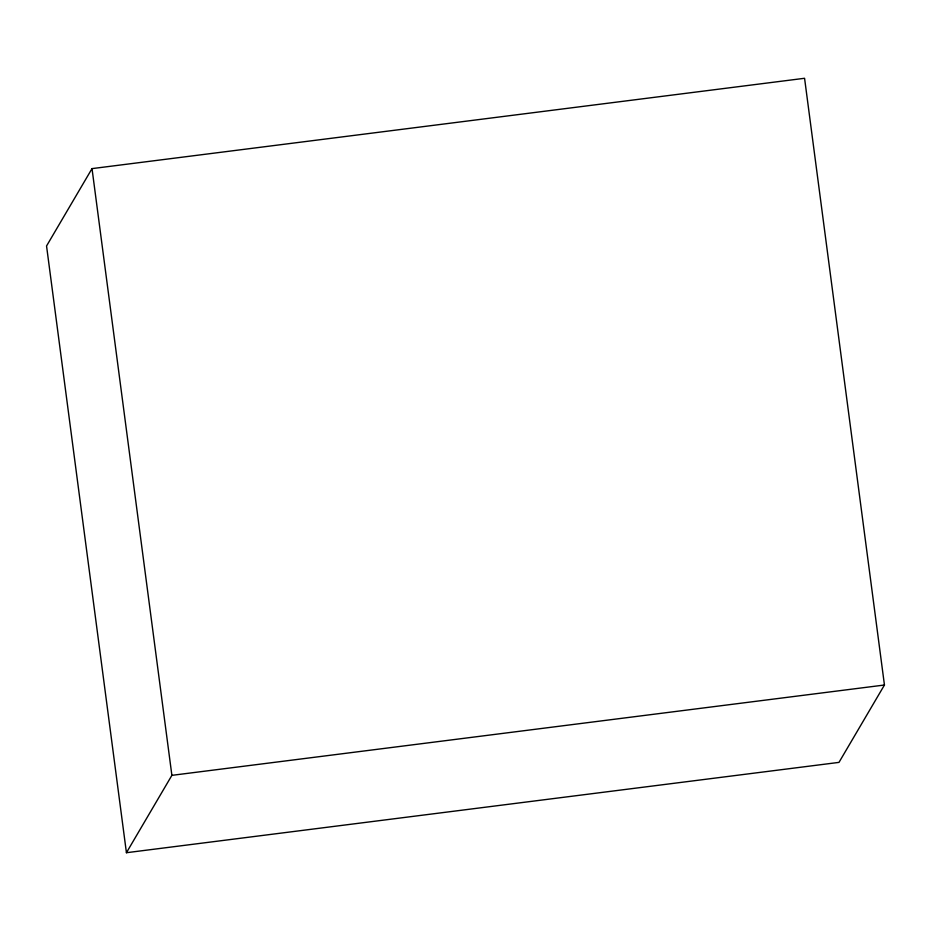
<?xml version="1.0" encoding="UTF-8"?>
<svg xmlns="http://www.w3.org/2000/svg" width="931" height="931" viewBox="0 0 931 931"><rect width="100%" height="100%" fill="white"/><g stroke="black" fill="none" stroke-linecap="round" stroke-linejoin="round"><path stroke-width="1.4" d="M92.018 168.616L46.55 245.982L126.43 852.715L838.982 762.384L884.45 685.018L804.57 78.285L92.018 168.616L171.886 775.348L126.43 852.715M171.886 775.348L884.45 685.018"/></g></svg>
